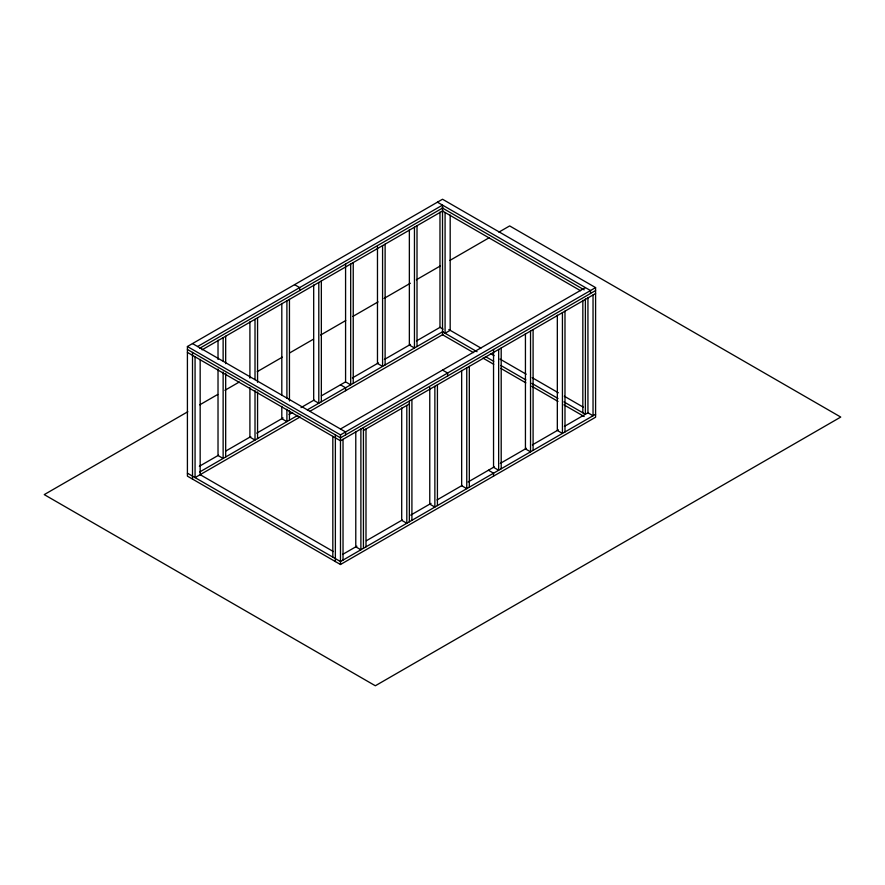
<?xml version="1.0" encoding="UTF-8"?>
<svg xmlns="http://www.w3.org/2000/svg" width="885" height="885" viewBox="0 0 885 885"><rect width="100%" height="100%" fill="white"/><g stroke="black" fill="none" stroke-linecap="round" stroke-linejoin="round"><path stroke-width="1.33" d="M187.41 346.522L442.522 199.236L595.594 287.603L595.594 417.222L340.482 564.508L187.41 476.141L187.41 346.522L340.482 434.889L595.594 287.603M197.609 346.522L442.522 205.121L442.522 334.74L473.475 352.606M199.689 348.27L442.876 207.864M202.079 349.829L442.876 210.807M187.819 411.724L44.25 494.615L375.34 685.764L840.75 417.067L509.66 225.918L498.897 232.124M199.789 404.821L217.732 394.456M224.912 390.318L239.271 382.021M257.214 371.667L282.337 357.153M289.517 353.015L313.445 339.198M320.624 335.05L345.747 320.547M352.927 316.399L378.061 301.896M384.035 298.444L410.363 283.244M416.337 279.793L440.265 265.976M449.845 260.455L489.328 237.656M199.368 466.284L218.506 455.244M225.675 451.096L250.787 436.604M256.772 433.141L283.078 417.952M289.052 414.501L292.647 412.432M301.011 407.598L314.175 400.009M321.344 395.86L345.227 382.077M352.341 377.961L378.448 362.894M384.378 359.465L410.485 344.398M416.415 340.968L440.155 327.273M199.689 471.993L297.747 415.375M307.316 409.855L442.876 331.587M300.137 416.946L195.065 477.612L195.065 356.832M309.706 411.425L442.876 334.53M340.482 429.004L585.383 287.603M595.594 290.545L340.482 437.843L187.41 349.464M595.594 293.499L340.482 440.785L187.41 352.407M363.436 430.475L409.357 403.958M342.55 554.475L356.898 546.189M366.467 540.669L402.343 519.96M410.717 515.125L431.039 503.388M437.024 499.937L462.136 485.434M468.11 481.982L494.372 466.815M500.313 463.397L526.42 448.319M532.35 444.901L558.457 429.822M564.387 426.404L588.448 412.51M595.594 414.28L340.482 561.566L187.41 473.187M437.422 202.178L590.494 290.545L590.494 293.499M442.201 207.886L584.2 289.86M442.522 211.017L580.626 290.745M448.817 329.53L480.964 348.093M490.489 353.591L494.062 355.659M500.014 359.089L526.199 374.211M532.15 377.652L558.346 392.774M564.298 396.203L583.348 407.211M443.031 329.143L439.978 327.373L439.978 212.09M442.522 331.798L477.048 351.721M485.378 356.533L493.719 361.345M500.855 365.472L525.856 379.908M531.819 383.349L558.004 398.471M563.955 401.901L585.383 414.28L585.383 298.986M483 358.104L493.719 364.299M500.855 368.414L525.856 382.851M531.819 386.291L558.004 401.414M563.955 404.843L584.2 416.536M294.561 284.66L299.661 287.603L299.661 290.545M442.522 370.085L447.622 373.027L447.622 375.981M340.482 384.82L345.581 387.763L345.581 390.705M488.443 470.245L493.542 473.187L493.542 476.141M192.51 343.579L345.581 431.946L345.581 434.889M199.999 474.57L333.335 551.543M593.038 294.97L593.038 415.751L587.939 412.797L587.939 297.515M582.839 300.258L582.839 412.797M564.984 311.166L564.984 431.946M562.429 312.648L562.429 433.418L557.329 430.475L557.329 315.193M533.091 329.585L533.091 450.365M530.535 331.056L530.535 451.837L525.436 448.883L525.436 333.601M501.198 347.993L501.198 468.773M498.653 349.464L498.653 470.245L493.542 467.302L493.542 349.464M469.315 366.401L469.315 487.181M466.76 367.872L466.76 488.653L461.66 485.71L461.66 370.417M450.177 215.033L450.177 330.315L445.078 333.269L445.078 212.489M437.422 384.82L437.422 505.589M434.867 386.291L434.867 507.072L429.767 504.118L429.767 387.464M417.012 225.741L417.012 346.522M414.457 227.213L414.457 347.993L409.357 345.05L409.357 229.757M411.912 399.544L411.912 520.325M409.357 401.016L409.357 521.796M406.812 405.441L406.812 523.267L401.702 520.325L401.702 407.974M385.119 244.16L385.119 364.93M382.574 245.632L382.574 366.401L377.475 363.458L377.475 246.804M365.992 429.004L365.992 546.83M363.436 427.532L363.436 548.313M360.892 429.004L360.892 549.784L355.781 546.83L355.781 431.548M353.237 262.568L353.237 383.349M350.681 264.04L350.681 384.82L345.581 381.866L345.581 264.04M343.026 439.314L343.026 560.094M340.482 434.889L340.482 564.508M335.371 434.889L335.371 561.566M332.826 436.371L332.826 557.141M321.344 280.976L321.344 401.757M318.799 282.448L318.799 403.228L313.688 400.285L313.688 284.992M289.45 299.384L289.45 400.949M289.45 410.563L289.45 420.165M286.906 300.856L286.906 398.305M286.906 409.29L286.906 421.636L281.806 418.694L281.806 406.337M281.806 303.4L281.806 395.363M257.568 317.803L257.568 382.309M257.568 391.911L257.568 438.573M255.013 319.275L255.013 379.665M255.013 390.639L255.013 440.055L249.913 437.101L249.913 387.696M249.913 321.819L249.913 378.083M225.675 336.212L225.675 363.658M225.675 373.271L225.675 456.992M223.131 337.683L223.131 361.014M223.131 371.999L223.131 458.463L218.02 455.521L218.02 369.045M218.02 340.227L218.02 359.443M200.165 359.376L200.165 474.659M192.51 352.407L192.51 479.084"/></g></svg>
